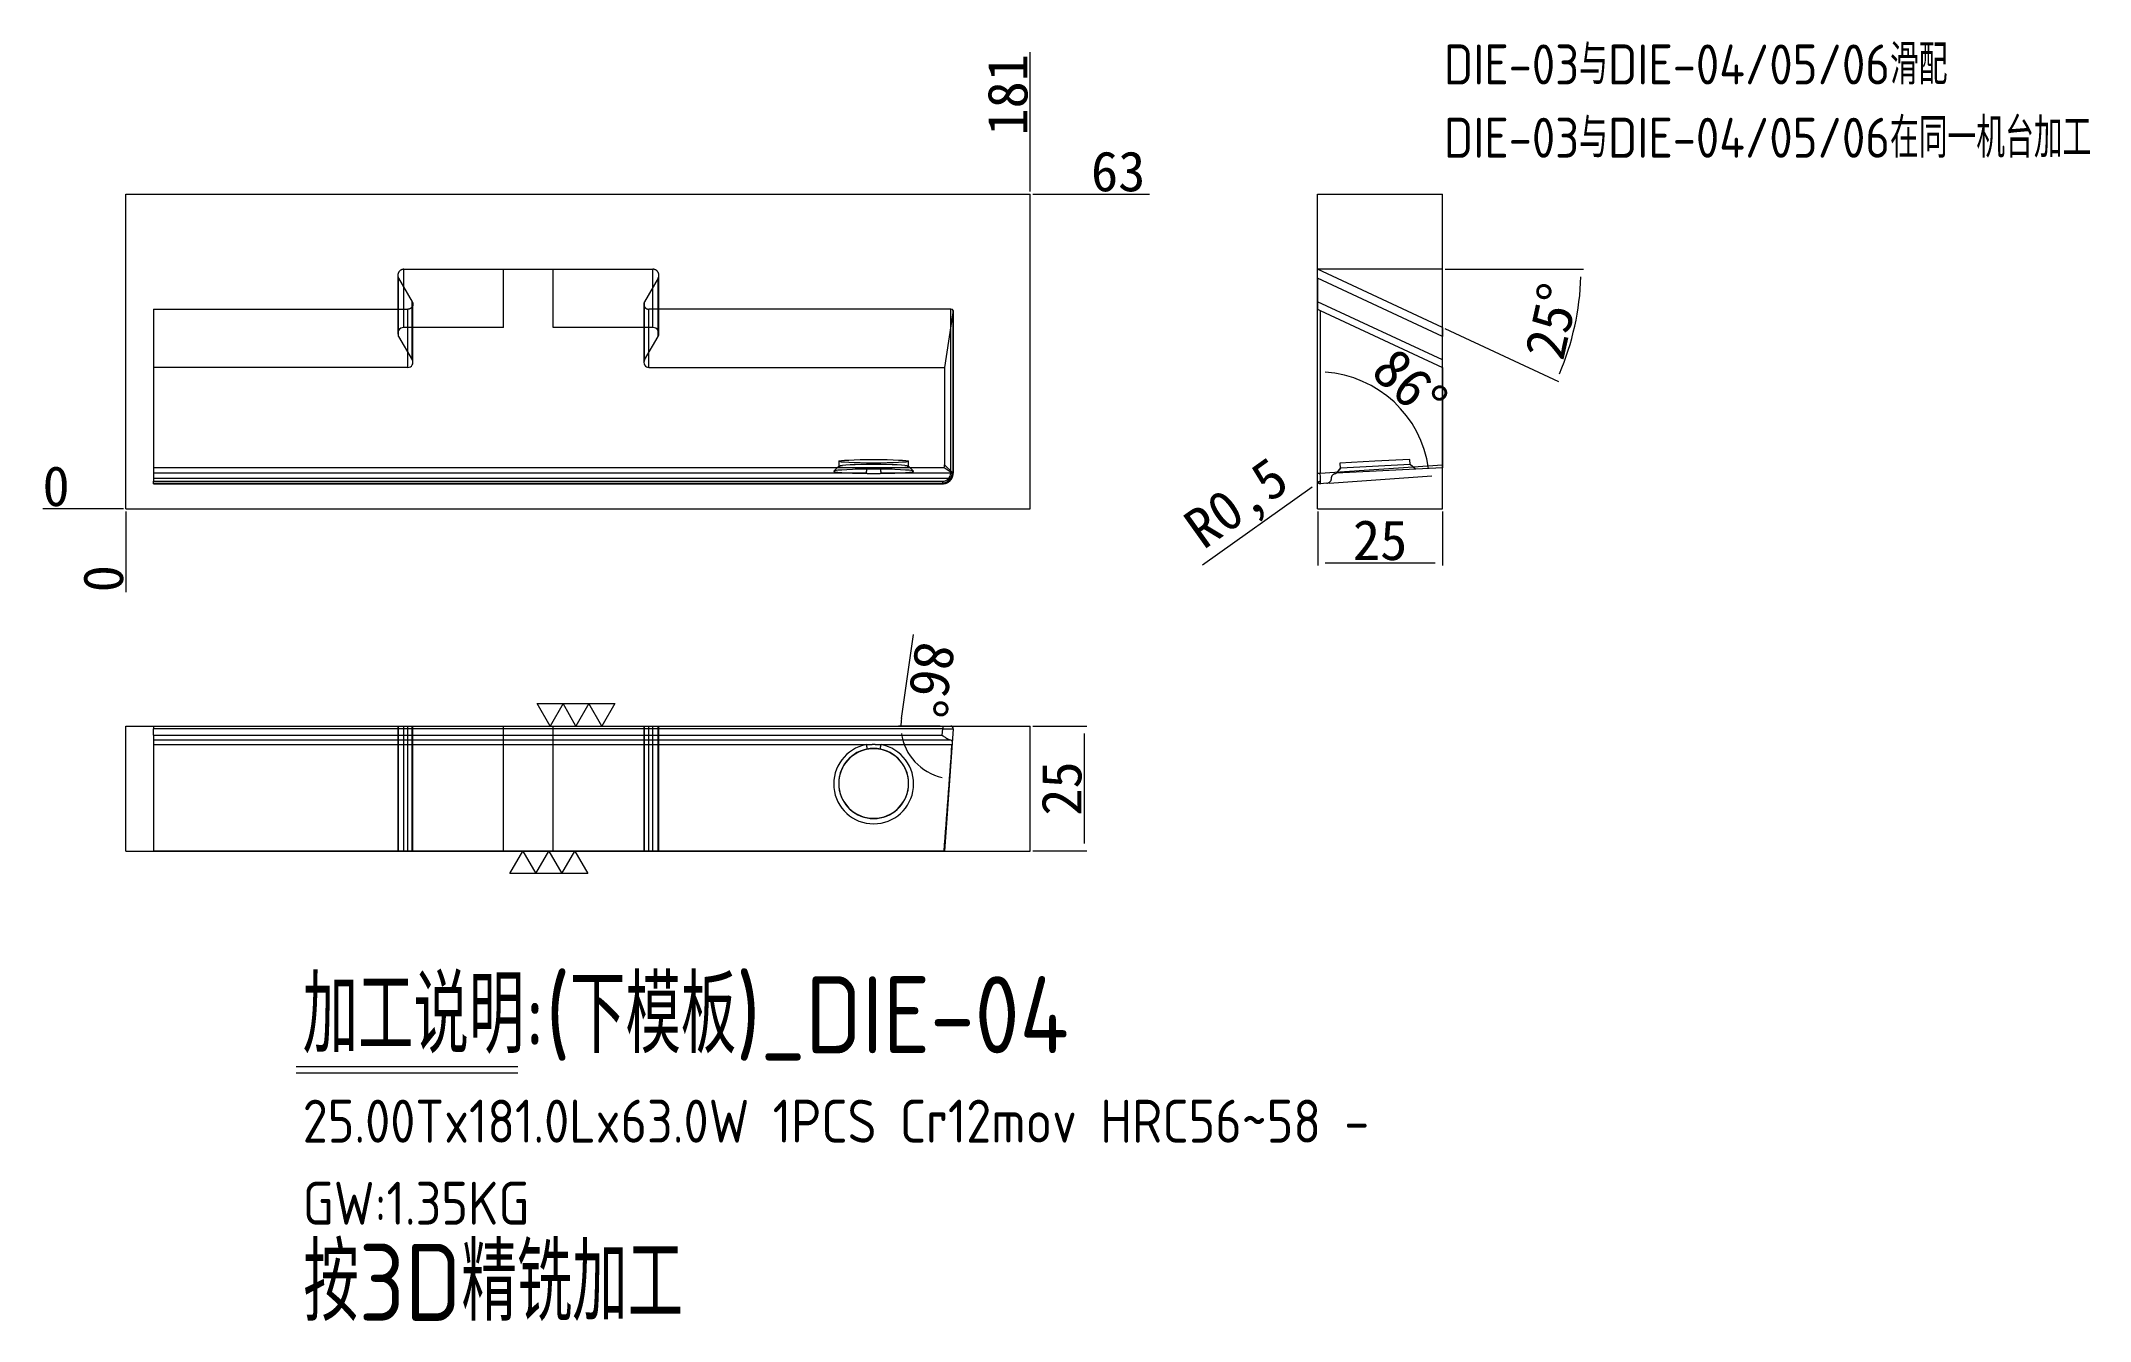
# Model space of a CAD drawing. Header units: millimetres. Extents: x 12535 to 12945, y 44784 to 45040.
import ezdxf

# ---------------------------------------------------------------- set-up
doc = ezdxf.new("R2010")
doc.units = ezdxf.units.MM
doc.linetypes.add('DASHED', pattern=[0])
doc.layers.add('DIE', color=7, linetype='Continuous', true_color=0xffffff)
doc.layers.add('dim', color=4, linetype='Continuous')
doc.layers.add('dim_temp', color=161, linetype='Continuous', lineweight=9)
doc.styles.add('_PUG_ERP', font='txt')
doc.styles.add('gbenor', font='gbenor.shx', dxfattribs={"bigfont": 'gbcbig'})
doc.dimstyles.new('_PUG_ERP', dxfattribs={"dimtxt": 8, "dimasz": 1.5, "dimexe": 0.5, "dimexo": 0.5, "dimgap": 0.5, "dimtad": 1, "dimtxsty": '_PUG_ERP', "dimblk": 'CLOSEDBLANK', "dimcen": 0, "dimclrd": 4, "dimclre": 4, "dimclrt": 3, "dimazin": 3, "dimtfac": 1, "dimtmove": 0, "dimatfit": 3, "dimldrblk": 'CLOSEDBLANK', "dimlwd": 9, "dimlwe": 9})

# ---------------------------------------------------------------- blocks, each defined once
blk = doc.blocks.new('*D1266')
at = {"layer": 'Defpoints', "color": 0}
for p in [(12732.55, 45009.05), (12743.35, 45009.05), (12551.55, 44946.05)]:
    blk.add_point(p, dxfattribs=at)
at = {"layer": 'dim_temp', "color": 4, "lineweight": 9}
blk.add_line((12733.05, 45009.05), (12756.42, 45009.05), dxfattribs=at)
at = {"layer": 'dim_temp', "color": 3, "lineweight": 18, "insert": (12750.13, 45013.55), "char_height": 8, "attachment_point": 5, "style": '_PUG_ERP'}
blk.add_mtext('63', dxfattribs=at)
blk = doc.blocks.new('_ClosedBlank')
blk = doc.blocks.new('*D1267')
at = {"layer": 'Defpoints', "color": 0}
for p in [(12540.75, 44946.05), (12551.55, 44946.05), (12551.55, 44946.05)]:
    blk.add_point(p, dxfattribs=at)
at = {"layer": 'dim_temp', "color": 4, "lineweight": 9}
blk.add_line((12551.05, 44946.05), (12534.91, 44946.05), dxfattribs=at)
at = {"layer": 'dim_temp', "color": 3, "lineweight": 18, "insert": (12537.58, 44950.55), "char_height": 8, "attachment_point": 5, "style": '_PUG_ERP'}
blk.add_mtext('0', dxfattribs=at)
blk = doc.blocks.new('*D1268')
at = {"layer": 'Defpoints', "color": 0}
for p in [(12551.55, 44946.05), (12551.55, 44946.05), (12551.55, 44935.25)]:
    blk.add_point(p, dxfattribs=at)
at = {"layer": 'dim_temp', "color": 4, "lineweight": 9}
blk.add_line((12551.55, 44945.55), (12551.55, 44929.41), dxfattribs=at)
at = {"layer": 'dim_temp', "color": 3, "lineweight": 18, "insert": (12547.05, 44932.08), "char_height": 8, "attachment_point": 5, "rotation": 90, "style": '_PUG_ERP'}
blk.add_mtext('0', dxfattribs=at)
blk = doc.blocks.new('*D1269')
at = {"layer": 'Defpoints', "color": 0}
for p in [(12732.55, 45019.85), (12732.55, 45009.05), (12551.55, 44946.05)]:
    blk.add_point(p, dxfattribs=at)
at = {"layer": 'dim_temp', "color": 4, "lineweight": 9}
blk.add_line((12732.55, 45009.55), (12732.55, 45037.49), dxfattribs=at)
at = {"layer": 'dim_temp', "color": 3, "lineweight": 18, "insert": (12728.05, 45028.92), "char_height": 8, "attachment_point": 5, "rotation": 90, "style": '_PUG_ERP'}
blk.add_mtext('181', dxfattribs=at)
blk = doc.blocks.new('*D1270')
at = {"layer": 'Defpoints', "color": 0}
for p in [(12732.55, 44902.58), (12732.55, 44877.58), (12743.35, 44877.58)]:
    blk.add_point(p, dxfattribs=at)
at = {"layer": 'dim_temp', "color": 4, "lineweight": 9}
for p, q in [((12733.05, 44902.58), (12743.85, 44902.58)), ((12743.35, 44901.08), (12743.35, 44879.08)), ((12733.05, 44877.58), (12743.85, 44877.58))]:
    blk.add_line(p, q, dxfattribs=at)
at = {"layer": 'dim_temp', "color": 3, "lineweight": 18, "insert": (12738.85, 44890.08), "char_height": 8, "attachment_point": 5, "rotation": 90, "style": '_PUG_ERP'}
blk.add_mtext('25', dxfattribs=at)
blk = doc.blocks.new('*D1271')
at = {"layer": 'Defpoints', "color": 0}
for p in [(12790.06, 44946.05), (12815.06, 44946.05), (12815.06, 44935.25)]:
    blk.add_point(p, dxfattribs=at)
at = {"layer": 'dim_temp', "color": 4, "lineweight": 9}
for p, q in [((12790.06, 44945.55), (12790.06, 44934.75)), ((12815.06, 44945.55), (12815.06, 44934.75)), ((12791.56, 44935.25), (12813.56, 44935.25))]:
    blk.add_line(p, q, dxfattribs=at)
at = {"layer": 'dim_temp', "color": 3, "lineweight": 18, "insert": (12802.56, 44939.75), "char_height": 8, "attachment_point": 5, "style": '_PUG_ERP'}
blk.add_mtext('25', dxfattribs=at)
blk = doc.blocks.new('*D1272')
at = {"layer": 'Defpoints', "color": 0}
for p in [(12715.01, 44902.58), (12716.61, 44902.58), (12717.11, 44902.04), (12711.48, 44893.74), (12715.4, 44877.58)]:
    blk.add_point(p, dxfattribs=at)
at = {"layer": 'dim_temp', "color": 4, "lineweight": 9}
for p, q in [((12706.75, 44904.07), (12709.17, 44920.9)), ((12714.51, 44902.58), (12706.15, 44902.58))]:
    blk.add_line(p, q, dxfattribs=at)
for start, end in [(171.8092, 180), (188.1908, 257.8092)]:
    blk.add_arc((12717.15, 44902.58), 10.5, start, end, dxfattribs=at)
at = {"layer": 'dim_temp', "color": 3, "lineweight": 18, "insert": (12712.61, 44911.82), "char_height": 8, "attachment_point": 5, "rotation": 261.8092, "style": '_PUG_ERP'}
blk.add_mtext('86%%d', dxfattribs=at)
blk = doc.blocks.new('*D1273')
at = {"layer": 'Defpoints', "color": 0}
for p in [(12790.06, 44986.01), (12808.91, 44963.15), (12790.06, 44953.19), (12790.59, 44951.09), (12791.89, 44951.18)]:
    blk.add_point(p, dxfattribs=at)
at = {"layer": 'dim_temp', "color": 4, "lineweight": 9}
blk.add_line((12792.39, 44951.22), (12812.9, 44952.65), dxfattribs=at)
blk.add_arc((12790.06, 44951.06), 22.4, 7.8376, 86.1624, dxfattribs=at)
at = {"layer": 'dim_temp', "color": 3, "lineweight": 18, "insert": (12808.53, 44970.87), "char_height": 8, "attachment_point": 5, "rotation": 317, "style": '_PUG_ERP'}
blk.add_mtext('86%%d', dxfattribs=at)
blk = doc.blocks.new('*D1274')
at = {"layer": 'Defpoints', "color": 0}
for p in [(12790.15, 44951.3), (12790.56, 44951.59)]:
    blk.add_point(p, dxfattribs=at)
at = {"layer": 'dim_temp', "color": 4, "lineweight": 9}
for p, q in [((12767.04, 44934.82), (12788.93, 44950.43)), ((12790.56, 44951.59), (12790.15, 44951.3))]:
    blk.add_line(p, q, dxfattribs=at)
at = {"layer": 'dim_temp', "color": 3, "lineweight": 18, "insert": (12774.32, 44946.47), "char_height": 8, "attachment_point": 5, "rotation": 35.5021, "style": '_PUG_ERP'}
blk.add_mtext('R0,5', dxfattribs=at)
blk = doc.blocks.new('*D1275')
at = {"layer": 'Defpoints', "color": 0}
for p in [(12790.06, 44994.01), (12790.06, 44994.01), (12815.06, 44994.01), (12815.06, 44982.35), (12840.54, 44978.89)]:
    blk.add_point(p, dxfattribs=at)
at = {"layer": 'dim_temp', "color": 4, "lineweight": 9}
for p, q in [((12815.56, 44994.01), (12843.26, 44994.01)), ((12815.51, 44982.14), (12838.27, 44971.52))]:
    blk.add_line(p, q, dxfattribs=at)
blk.add_arc((12790.06, 44994.01), 52.7, 336.6309, 358.3691, dxfattribs=at)
at = {"layer": 'dim_temp', "color": 3, "lineweight": 18, "insert": (12836.93, 44983.61), "char_height": 8, "attachment_point": 5, "rotation": 77.5, "style": '_PUG_ERP'}
blk.add_mtext('25%%d', dxfattribs=at)

msp = doc.modelspace()

# ---------------------------------------------------------------- linework, layer by layer
at = {"layer": 'DIE', "color": 11, "linetype": 'Continuous', "lineweight": 18}
for p, q in [((12605.975, 44992.806), (12605.975, 44986.006)), ((12606.136, 44992.206), (12608.85, 44987.506)), ((12607.175, 44994.006), (12627.147, 44994.006)), ((12627.147, 44994.006), (12637.047, 44994.006)), ((12637.047, 44994.006), (12657.018, 44994.006)), ((12658.058, 44992.206), (12655.344, 44987.506)), ((12658.218, 44986.006), (12658.218, 44992.806)), ((12815.055, 44994.006), (12790.055, 44994.006)), ((12815.055, 44982.348), (12790.055, 44994.006)), ((12790.055, 44992.206), (12790.055, 44987.506)), ((12815.055, 44982.348), (12815.055, 44994.006)), ((12557.097, 44986.006), (12607.984, 44986.006)), ((12557.097, 44986.006), (12557.097, 44951.592)), ((12716.611, 44986.006), (12656.21, 44986.006)), ((12790.055, 44986.006), (12790.59, 44985.756)), ((12790.055, 44953.188), (12790.055, 44986.006)), ((12717.111, 44953.188), (12717.111, 44985.773)), ((12790.59, 44985.756), (12815.055, 44974.348)), ((12815.055, 44982.348), (12815.055, 44980.548)), ((12815.055, 44975.848), (12815.055, 44980.548)), ((12815.055, 44974.348), (12815.055, 44975.848)), ((12815.055, 44974.348), (12815.055, 44954.898)), ((12790.055, 44951.592), (12790.055, 44953.188)), ((12815.055, 44954.281), (12793.771, 44953.166)), ((12815.055, 44954.898), (12815.055, 44954.281)), ((12557.097, 44951.092), (12557.097, 44951.592)), ((12557.097, 44951.092), (12715.015, 44951.092)), ((12791.894, 44951.184), (12790.59, 44951.093)), ((12557.097, 44902.576), (12715.015, 44902.576)), ((12557.097, 44902.576), (12557.097, 44902.041)), ((12557.097, 44900.738), (12557.097, 44902.041)), ((12557.097, 44900.738), (12557.097, 44899.808)), ((12557.097, 44899.808), (12557.097, 44898.86)), ((12715.015, 44902.576), (12716.611, 44902.576)), ((12717.11, 44902.041), (12715.399, 44877.576)), ((12557.097, 44898.86), (12557.097, 44877.576)), ((12715.306, 44877.576), (12557.097, 44877.576)), ((12715.399, 44877.576), (12715.306, 44877.576))]:
    msp.add_line(p, q, dxfattribs=at)
at = {"layer": 'DIE', "color": 155, "linetype": 'Continuous', "lineweight": 18}
for p, q in [((12606.136, 44986.006), (12606.136, 44992.206)), ((12658.058, 44986.006), (12658.058, 44992.206)), ((12815.055, 44980.548), (12790.055, 44992.206)), ((12608.85, 44986.506), (12608.85, 44987.506)), ((12655.344, 44986.506), (12655.344, 44987.506)), ((12716.611, 44953.188), (12716.611, 44986.006)), ((12815.055, 44975.848), (12790.055, 44987.506)), ((12790.59, 44985.756), (12790.59, 44953.188)), ((12717.111, 44953.188), (12716.611, 44953.188)), ((12790.055, 44953.188), (12790.59, 44953.188)), ((12790.59, 44953.188), (12815.055, 44954.898)), ((12557.097, 44951.592), (12715.015, 44951.592)), ((12715.015, 44951.092), (12715.015, 44951.592)), ((12715.015, 44902.041), (12557.097, 44902.041)), ((12557.097, 44900.738), (12714.924, 44900.738)), ((12557.097, 44899.808), (12716.598, 44899.808)), ((12714.924, 44900.738), (12715.015, 44902.041)), ((12715.015, 44902.576), (12715.015, 44902.041)), ((12699.713, 44898.86), (12557.097, 44898.86)), ((12716.873, 44898.86), (12702.681, 44898.86))]:
    msp.add_line(p, q, dxfattribs=at)
at = {"layer": 'DIE', "color": 155, "linetype": 'DASHED', "lineweight": 13, "ltscale": 0.460347}
for p, q in [((12607.175, 44982.348), (12607.175, 44994.006)), ((12657.018, 44982.348), (12657.018, 44994.006)), ((12815.055, 44980.548), (12790.055, 44992.206)), ((12606.136, 44980.548), (12606.136, 44986.006)), ((12607.984, 44974.348), (12607.984, 44986.006)), ((12608.85, 44975.848), (12608.85, 44986.506)), ((12655.344, 44975.848), (12655.344, 44986.506)), ((12656.21, 44974.348), (12656.21, 44986.006)), ((12658.058, 44980.548), (12658.058, 44986.006)), ((12815.055, 44975.848), (12790.055, 44987.506)), ((12717.11, 44985.756), (12717.11, 44953.188)), ((12699.713, 44953.166), (12557.097, 44953.166)), ((12716.873, 44953.166), (12702.681, 44953.166)), ((12717.11, 44953.188), (12715.399, 44954.898)), ((12717.111, 44953.188), (12717.11, 44953.188)), ((12557.097, 44952.174), (12716.598, 44952.174)), ((12557.097, 44951.184), (12714.924, 44951.184)), ((12715.015, 44951.093), (12557.097, 44951.093)), ((12714.924, 44951.184), (12715.015, 44951.093)), ((12715.015, 44951.092), (12715.015, 44951.093)), ((12606.136, 44877.576), (12606.136, 44902.576)), ((12607.175, 44877.576), (12607.175, 44902.576)), ((12607.984, 44877.576), (12607.984, 44902.576)), ((12608.85, 44877.576), (12608.85, 44902.576)), ((12655.344, 44877.576), (12655.344, 44902.576)), ((12656.21, 44877.576), (12656.21, 44902.576)), ((12657.018, 44877.576), (12657.018, 44902.576)), ((12658.058, 44877.576), (12658.058, 44902.576))]:
    msp.add_line(p, q, dxfattribs=at)
at = {"layer": 'DIE', "color": 11, "linetype": 'DASHED', "lineweight": 13, "ltscale": 0.460347}
for p, q in [((12627.147, 44982.348), (12627.147, 44994.006)), ((12637.047, 44982.348), (12637.047, 44994.006)), ((12605.975, 44986.006), (12605.975, 44981.148)), ((12608.984, 44975.348), (12608.984, 44987.006)), ((12655.21, 44987.006), (12655.21, 44975.348)), ((12658.218, 44981.148), (12658.218, 44986.006)), ((12627.147, 44982.348), (12607.175, 44982.348)), ((12657.018, 44982.348), (12637.047, 44982.348)), ((12717.11, 44985.756), (12715.399, 44974.348)), ((12606.136, 44980.548), (12608.85, 44975.848)), ((12655.344, 44975.848), (12658.058, 44980.548)), ((12607.984, 44974.348), (12557.097, 44974.348)), ((12656.21, 44974.348), (12715.399, 44974.348)), ((12715.399, 44974.348), (12715.399, 44954.898)), ((12715.306, 44954.281), (12557.097, 44954.281)), ((12694.206, 44954.595), (12693.208, 44953.599)), ((12694.197, 44955.574), (12694.197, 44954.576)), ((12709.186, 44953.599), (12708.187, 44954.595)), ((12708.197, 44954.576), (12708.197, 44955.574)), ((12801.517, 44955.574), (12794.527, 44955.208)), ((12794.527, 44955.208), (12794.579, 44954.209)), ((12808.56, 44954.942), (12794.7, 44954.216)), ((12808.508, 44955.941), (12801.517, 44955.574)), ((12808.56, 44954.942), (12808.508, 44955.941)), ((12809.611, 44953.996), (12808.56, 44954.942)), ((12605.975, 44902.576), (12605.975, 44877.576)), ((12608.984, 44877.576), (12608.984, 44902.576)), ((12627.147, 44877.576), (12627.147, 44902.576)), ((12637.047, 44877.576), (12637.047, 44902.576)), ((12655.21, 44902.576), (12655.21, 44877.576)), ((12658.218, 44877.576), (12658.218, 44902.576)), ((12694.197, 44891.115), (12694.197, 44891.062)), ((12708.197, 44891.062), (12708.197, 44891.115))]:
    msp.add_line(p, q, dxfattribs=at)
for centre, radius, start, end in [((12607.175, 44981.148), 1.2, 90, 210), ((12657.018, 44981.148), 1.2, 330, 90), ((12607.984, 44975.348), 1, 270, 30), ((12656.21, 44975.348), 1, 150, 270)]:
    msp.add_arc(centre, radius, start, end, dxfattribs=at)
at = {"layer": 'DIE', "color": 11, "linetype": 'Continuous', "lineweight": 18}
for centre, start, end in [((12790.555, 44951.592), 180, 274), ((12716.611, 44902.076), 356, 90)]:
    msp.add_arc(centre, 0.5, start, end, dxfattribs=at)
for centre, major_axis, ratio, start_param, end_param in [((12716.611, 44985.773), (0.5, 0), 0.466308, 0.0000144, 1.5707963), ((12701.197, 44891.01), (-8, 0), 0.99863, 4.8989576, 10.8090057), ((12701.197, 44891.062), (7, 0), 0.99863, 1.7573649, 7.667413), ((12715.799, 44913.4), (8.395, 120.162), 0.017434, 4.4108792, 4.5923111), ((12701.197, 44891.115), (-7, 0), 0.99863, 0.0041234, 3.1373712)]:
    msp.add_ellipse(centre, major_axis=major_axis, ratio=ratio, start_param=start_param, end_param=end_param, dxfattribs=at)
at = {"layer": 'DIE', "color": 11, "linetype": 'DASHED', "lineweight": 13, "ltscale": 0.460347}
for centre, major_axis, ratio, start_param, end_param in [((12716.611, 44985.773), (0.5, 0), 0.466308, 6.2133721, 6.2831998), ((12701.197, 44953.577), (-8, 0), 0.052336, 1.7573649, 7.667413), ((12701.197, 44954.576), (7, 0), 0.052336, 4.8989576, 10.8090057), ((12713.294, 44954.909), (-1.492, 1.492), 0.995146, 3.6266961, 3.9245578), ((12715.799, 44952.404), (-8.622, 6.216), 0.117353, 4.672323, 4.8537549), ((12701.197, 44891.115), (-7, 0), 0.99863, 3.1415927, 6.2831853), ((12701.197, 44891.115), (-7, 0), 0.99863, 0, 0.0041234), ((12701.197, 44891.115), (-7, 0), 0.99863, 3.1373712, 3.1415927)]:
    msp.add_ellipse(centre, major_axis=major_axis, ratio=ratio, start_param=start_param, end_param=end_param, dxfattribs=at)
msp.add_ellipse((12701.197, 44955.574), major_axis=(-7, 0), ratio=0.052336, dxfattribs=at)
at = {"layer": 'DIE', "color": 155, "linetype": 'DASHED', "lineweight": 13, "ltscale": 0.460347}
msp.add_ellipse((12715.007, 44953.195), major_axis=(-1.489, 1.489), ratio=0.997446, start_param=2.3586275, end_param=3.9245578, dxfattribs=at)
at = {"layer": 'DIE', "color": 155, "linetype": 'Continuous', "lineweight": 18}
for centre, major_axis, ratio, start_param, end_param in [((12715.007, 44953.195), (-1.137, 1.137), 0.995146, 2.3586275, 3.9245578), ((12790.555, 44953.195), (-0.035, 2.103), 0.016522, 3.1424731, 4.7084035), ((12715.007, 44902.076), (-2.103, 0.035), 0.016522, 1.5747818, 3.1407122)]:
    msp.add_ellipse(centre, major_axis=major_axis, ratio=ratio, start_param=start_param, end_param=end_param, dxfattribs=at)
at = {"layer": 'DIE', "color": 11, "linetype": 'Continuous', "lineweight": 18}
for points, knots in [([(12607.175, 44994.006), (12607.123, 44994.006), (12607.071, 44994.002), (12606.993, 44993.992), (12606.967, 44993.988), (12606.915, 44993.978), (12606.89, 44993.972), (12606.814, 44993.951), (12606.764, 44993.934), (12606.692, 44993.904), (12606.668, 44993.894), (12606.621, 44993.87), (12606.598, 44993.858), (12606.53, 44993.819), (12606.486, 44993.79), (12606.424, 44993.742), (12606.403, 44993.725), (12606.364, 44993.69), (12606.345, 44993.673), (12606.308, 44993.636), (12606.29, 44993.616), (12606.256, 44993.577), (12606.222, 44993.536), (12606.192, 44993.494), (12606.163, 44993.45), (12606.149, 44993.428), (12606.123, 44993.383), (12606.11, 44993.36), (12606.087, 44993.313), (12606.076, 44993.289), (12606.046, 44993.216), (12606.03, 44993.166), (12606.009, 44993.09), (12606.003, 44993.065), (12605.993, 44993.013), (12605.989, 44992.988), (12605.982, 44992.936), (12605.98, 44992.91), (12605.976, 44992.857), (12605.974, 44992.805), (12605.976, 44992.753), (12605.98, 44992.7), (12605.982, 44992.674), (12605.993, 44992.596), (12606.003, 44992.545), (12606.03, 44992.444), (12606.064, 44992.345), (12606.11, 44992.251), (12606.136, 44992.206)], [0, 0, 0, 0, 0.0625, 0.0625, 0.09375, 0.09375, 0.125, 0.125, 0.1875, 0.1875, 0.21875, 0.21875, 0.25, 0.25, 0.3125, 0.3125, 0.34375, 0.34375, 0.375, 0.375, 0.40625, 0.40625, 0.4375, 0.46875, 0.46875, 0.5, 0.5, 0.53125, 0.53125, 0.5625, 0.5625, 0.625, 0.625, 0.65625, 0.65625, 0.6875, 0.6875, 0.71875, 0.71875, 0.75, 0.78125, 0.78125, 0.8125, 0.8125, 0.875, 0.875, 0.9375, 1, 1, 1, 1]), ([(12658.058, 44992.206), (12658.084, 44992.251), (12658.107, 44992.298), (12658.137, 44992.371), (12658.146, 44992.395), (12658.163, 44992.445), (12658.171, 44992.47), (12658.191, 44992.546), (12658.201, 44992.598), (12658.212, 44992.675), (12658.214, 44992.701), (12658.218, 44992.754), (12658.218, 44992.78), (12658.218, 44992.859), (12658.215, 44992.911), (12658.205, 44992.989), (12658.2, 44993.015), (12658.19, 44993.066), (12658.184, 44993.091), (12658.171, 44993.142), (12658.163, 44993.167), (12658.146, 44993.217), (12658.128, 44993.266), (12658.106, 44993.313), (12658.083, 44993.361), (12658.07, 44993.384), (12658.044, 44993.429), (12658.03, 44993.451), (12658.001, 44993.495), (12657.986, 44993.516), (12657.938, 44993.578), (12657.904, 44993.618), (12657.848, 44993.673), (12657.829, 44993.691), (12657.789, 44993.726), (12657.769, 44993.742), (12657.728, 44993.774), (12657.706, 44993.789), (12657.663, 44993.819), (12657.618, 44993.846), (12657.572, 44993.871), (12657.525, 44993.894), (12657.501, 44993.905), (12657.428, 44993.935), (12657.379, 44993.952), (12657.277, 44993.979), (12657.175, 44993.999), (12657.071, 44994.006), (12657.018, 44994.006)], [0, 0, 0, 0, 0.0625, 0.0625, 0.09375, 0.09375, 0.125, 0.125, 0.1875, 0.1875, 0.21875, 0.21875, 0.25, 0.25, 0.3125, 0.3125, 0.34375, 0.34375, 0.375, 0.375, 0.40625, 0.40625, 0.4375, 0.46875, 0.46875, 0.5, 0.5, 0.53125, 0.53125, 0.5625, 0.5625, 0.625, 0.625, 0.65625, 0.65625, 0.6875, 0.6875, 0.71875, 0.71875, 0.75, 0.78125, 0.78125, 0.8125, 0.8125, 0.875, 0.875, 0.9375, 1, 1, 1, 1]), ([(12790.055, 44992.206), (12790.055, 44992.251), (12790.055, 44992.298), (12790.055, 44992.371), (12790.055, 44992.395), (12790.055, 44992.445), (12790.055, 44992.47), (12790.055, 44992.546), (12790.055, 44992.598), (12790.055, 44992.675), (12790.055, 44992.701), (12790.055, 44992.754), (12790.055, 44992.78), (12790.055, 44992.859), (12790.055, 44992.911), (12790.055, 44992.989), (12790.055, 44993.015), (12790.055, 44993.066), (12790.055, 44993.091), (12790.055, 44993.142), (12790.055, 44993.167), (12790.055, 44993.217), (12790.055, 44993.266), (12790.055, 44993.313), (12790.055, 44993.361), (12790.055, 44993.384), (12790.055, 44993.429), (12790.055, 44993.451), (12790.055, 44993.495), (12790.055, 44993.516), (12790.055, 44993.578), (12790.055, 44993.618), (12790.055, 44993.673), (12790.055, 44993.691), (12790.055, 44993.726), (12790.055, 44993.742), (12790.055, 44993.774), (12790.055, 44993.789), (12790.055, 44993.819), (12790.055, 44993.846), (12790.055, 44993.871), (12790.055, 44993.894), (12790.055, 44993.905), (12790.055, 44993.935), (12790.055, 44993.952), (12790.055, 44993.979), (12790.055, 44993.999), (12790.055, 44994.006), (12790.055, 44994.006)], [0, 0, 0, 0, 0.0625301, 0.0625301, 0.0937951, 0.0937951, 0.1250601, 0.1250601, 0.1875902, 0.1875902, 0.2188553, 0.2188553, 0.2501203, 0.2501203, 0.3126504, 0.3126504, 0.3439154, 0.3439154, 0.3751804, 0.3751804, 0.4064455, 0.4064455, 0.4377105, 0.4689755, 0.4689755, 0.5002406, 0.5002406, 0.5315056, 0.5315056, 0.5627707, 0.5627707, 0.6253007, 0.6253007, 0.6565658, 0.6565658, 0.6878308, 0.6878308, 0.7190958, 0.7190958, 0.7503609, 0.7816259, 0.7816259, 0.8128909, 0.8128909, 0.875421, 0.875421, 0.9379511, 1, 1, 1, 1]), ([(12608.85, 44987.506), (12608.872, 44987.468), (12608.891, 44987.429), (12608.916, 44987.368), (12608.924, 44987.348), (12608.938, 44987.306), (12608.944, 44987.286), (12608.961, 44987.222), (12608.969, 44987.179), (12608.978, 44987.114), (12608.98, 44987.093), (12608.983, 44987.049), (12608.984, 44987.027), (12608.984, 44986.962), (12608.981, 44986.918), (12608.972, 44986.853), (12608.969, 44986.832), (12608.96, 44986.789), (12608.955, 44986.768), (12608.944, 44986.726), (12608.937, 44986.705), (12608.923, 44986.663), (12608.908, 44986.622), (12608.89, 44986.583), (12608.871, 44986.544), (12608.86, 44986.524), (12608.838, 44986.486), (12608.827, 44986.468), (12608.803, 44986.432), (12608.79, 44986.414), (12608.75, 44986.362), (12608.721, 44986.329), (12608.675, 44986.283), (12608.659, 44986.268), (12608.626, 44986.239), (12608.609, 44986.225), (12608.557, 44986.186), (12608.521, 44986.161), (12608.464, 44986.129), (12608.445, 44986.118), (12608.406, 44986.099), (12608.386, 44986.09), (12608.325, 44986.065), (12608.284, 44986.051), (12608.199, 44986.028), (12608.114, 44986.012), (12608.027, 44986.006), (12607.984, 44986.006)], [0, 0, 0, 0, 0.0625, 0.0625, 0.09375, 0.09375, 0.125, 0.125, 0.1875, 0.1875, 0.21875, 0.21875, 0.25, 0.25, 0.3125, 0.3125, 0.34375, 0.34375, 0.375, 0.375, 0.40625, 0.40625, 0.4375, 0.46875, 0.46875, 0.5, 0.5, 0.53125, 0.53125, 0.5625, 0.5625, 0.625, 0.625, 0.65625, 0.65625, 0.6875, 0.6875, 0.75, 0.75, 0.78125, 0.78125, 0.8125, 0.8125, 0.875, 0.875, 0.9375, 1, 1, 1, 1]), ([(12655.344, 44987.506), (12655.322, 44987.468), (12655.284, 44987.39), (12655.256, 44987.308), (12655.233, 44987.223), (12655.225, 44987.18), (12655.216, 44987.115), (12655.214, 44987.094), (12655.211, 44987.05), (12655.21, 44987.028), (12655.21, 44986.963), (12655.213, 44986.919), (12655.221, 44986.854), (12655.225, 44986.833), (12655.233, 44986.79), (12655.238, 44986.769), (12655.255, 44986.705), (12655.269, 44986.664), (12655.294, 44986.603), (12655.303, 44986.583), (12655.323, 44986.544), (12655.333, 44986.525), (12655.355, 44986.487), (12655.366, 44986.469), (12655.391, 44986.432), (12655.416, 44986.397), (12655.444, 44986.363), (12655.472, 44986.33), (12655.487, 44986.314), (12655.518, 44986.283), (12655.534, 44986.269), (12655.567, 44986.24), (12655.584, 44986.226), (12655.636, 44986.186), (12655.672, 44986.162), (12655.729, 44986.129), (12655.748, 44986.119), (12655.787, 44986.099), (12655.807, 44986.09), (12655.868, 44986.065), (12655.909, 44986.051), (12655.972, 44986.034), (12655.993, 44986.029), (12656.036, 44986.021), (12656.058, 44986.017), (12656.123, 44986.009), (12656.166, 44986.006), (12656.21, 44986.006)], [0, 0, 0, 0, 0.0625, 0.125, 0.125, 0.1875, 0.1875, 0.21875, 0.21875, 0.25, 0.25, 0.3125, 0.3125, 0.34375, 0.34375, 0.375, 0.375, 0.4375, 0.4375, 0.46875, 0.46875, 0.5, 0.5, 0.53125, 0.53125, 0.5625, 0.59375, 0.59375, 0.625, 0.625, 0.65625, 0.65625, 0.6875, 0.6875, 0.75, 0.75, 0.78125, 0.78125, 0.8125, 0.8125, 0.875, 0.875, 0.90625, 0.90625, 0.9375, 0.9375, 1, 1, 1, 1]), ([(12790.055, 44987.506), (12790.055, 44987.468), (12790.055, 44987.39), (12790.055, 44987.308), (12790.055, 44987.223), (12790.055, 44987.18), (12790.055, 44987.115), (12790.055, 44987.094), (12790.055, 44987.05), (12790.055, 44987.028), (12790.055, 44986.963), (12790.055, 44986.919), (12790.055, 44986.854), (12790.055, 44986.833), (12790.055, 44986.79), (12790.055, 44986.769), (12790.055, 44986.705), (12790.055, 44986.664), (12790.055, 44986.603), (12790.055, 44986.583), (12790.055, 44986.544), (12790.055, 44986.525), (12790.055, 44986.487), (12790.055, 44986.469), (12790.055, 44986.432), (12790.055, 44986.397), (12790.055, 44986.363), (12790.055, 44986.33), (12790.055, 44986.314), (12790.055, 44986.283), (12790.055, 44986.269), (12790.055, 44986.24), (12790.055, 44986.226), (12790.055, 44986.186), (12790.055, 44986.162), (12790.055, 44986.129), (12790.055, 44986.119), (12790.055, 44986.099), (12790.055, 44986.09), (12790.055, 44986.065), (12790.055, 44986.051), (12790.055, 44986.034), (12790.055, 44986.029), (12790.055, 44986.021), (12790.055, 44986.017), (12790.055, 44986.009), (12790.055, 44986.006), (12790.055, 44986.006)], [0, 0, 0, 0, 0.0625342, 0.1250684, 0.1250684, 0.1876026, 0.1876026, 0.2188697, 0.2188697, 0.2501368, 0.2501368, 0.312671, 0.312671, 0.3439381, 0.3439381, 0.3752052, 0.3752052, 0.4377394, 0.4377394, 0.4690065, 0.4690065, 0.5002736, 0.5002736, 0.5315407, 0.5315407, 0.5628078, 0.5940749, 0.5940749, 0.625342, 0.625342, 0.6566091, 0.6566091, 0.6878763, 0.6878763, 0.7504105, 0.7504105, 0.7816776, 0.7816776, 0.8129447, 0.8129447, 0.8754789, 0.8754789, 0.906746, 0.906746, 0.9380131, 0.9380131, 1, 1, 1, 1]), ([(12715.015, 44951.092), (12715.019, 44951.092), (12715.029, 44951.092), (12715.046, 44951.092), (12715.066, 44951.092), (12715.085, 44951.093), (12715.105, 44951.093), (12715.124, 44951.094), (12715.144, 44951.095), (12715.163, 44951.097), (12715.182, 44951.098), (12715.202, 44951.1), (12715.221, 44951.102), (12715.241, 44951.104), (12715.26, 44951.106), (12715.279, 44951.108), (12715.299, 44951.111), (12715.318, 44951.113), (12715.337, 44951.116), (12715.356, 44951.119), (12715.376, 44951.123), (12715.395, 44951.126), (12715.414, 44951.13), (12715.433, 44951.133), (12715.452, 44951.137), (12715.471, 44951.142), (12715.49, 44951.146), (12715.509, 44951.15), (12715.528, 44951.155), (12715.547, 44951.16), (12715.566, 44951.165), (12715.584, 44951.17), (12715.603, 44951.175), (12715.622, 44951.181), (12715.64, 44951.187), (12715.659, 44951.193), (12715.677, 44951.199), (12715.696, 44951.205), (12715.714, 44951.211), (12715.732, 44951.218), (12715.751, 44951.225), (12715.769, 44951.231), (12715.787, 44951.238), (12715.805, 44951.246), (12715.823, 44951.253), (12715.841, 44951.261), (12715.859, 44951.268), (12715.877, 44951.276), (12715.894, 44951.284), (12715.912, 44951.293), (12715.929, 44951.301), (12715.947, 44951.31), (12715.964, 44951.318), (12715.982, 44951.327), (12715.999, 44951.336), (12716.016, 44951.345), (12716.033, 44951.355), (12716.05, 44951.364), (12716.067, 44951.374), (12716.084, 44951.384), (12716.1, 44951.394), (12716.117, 44951.404), (12716.133, 44951.414), (12716.15, 44951.425), (12716.166, 44951.435), (12716.182, 44951.446), (12716.198, 44951.457), (12716.214, 44951.468), (12716.23, 44951.479), (12716.246, 44951.49), (12716.262, 44951.502), (12716.277, 44951.513), (12716.293, 44951.525), (12716.308, 44951.537), (12716.323, 44951.549), (12716.338, 44951.561), (12716.353, 44951.574), (12716.368, 44951.586), (12716.383, 44951.599), (12716.398, 44951.612), (12716.412, 44951.624), (12716.427, 44951.637), (12716.441, 44951.651), (12716.455, 44951.664), (12716.469, 44951.677), (12716.483, 44951.691), (12716.497, 44951.704), (12716.511, 44951.718), (12716.524, 44951.732), (12716.538, 44951.746), (12716.551, 44951.76), (12716.564, 44951.775), (12716.577, 44951.789), (12716.59, 44951.804), (12716.603, 44951.818), (12716.616, 44951.833), (12716.628, 44951.848), (12716.64, 44951.863), (12716.653, 44951.878), (12716.665, 44951.893), (12716.677, 44951.909), (12716.688, 44951.924), (12716.7, 44951.94), (12716.711, 44951.955), (12716.723, 44951.971), (12716.734, 44951.987), (12716.745, 44952.003), (12716.756, 44952.019), (12716.767, 44952.035), (12716.777, 44952.052), (12716.788, 44952.068), (12716.798, 44952.085), (12716.808, 44952.101), (12716.818, 44952.118), (12716.828, 44952.135), (12716.838, 44952.151), (12716.847, 44952.168), (12716.857, 44952.185), (12716.866, 44952.203), (12716.875, 44952.22), (12716.884, 44952.237), (12716.892, 44952.254), (12716.901, 44952.272), (12716.909, 44952.289), (12716.918, 44952.307), (12716.926, 44952.325), (12716.934, 44952.343), (12716.941, 44952.36), (12716.949, 44952.378), (12716.956, 44952.396), (12716.964, 44952.414), (12716.971, 44952.432), (12716.978, 44952.451), (12716.984, 44952.469), (12716.991, 44952.487), (12716.997, 44952.506), (12717.004, 44952.524), (12717.01, 44952.542), (12717.016, 44952.561), (12717.021, 44952.58), (12717.027, 44952.598), (12717.032, 44952.617), (12717.037, 44952.636), (12717.042, 44952.654), (12717.047, 44952.673), (12717.052, 44952.692), (12717.056, 44952.711), (12717.061, 44952.73), (12717.065, 44952.749), (12717.069, 44952.768), (12717.073, 44952.787), (12717.076, 44952.806), (12717.08, 44952.826), (12717.083, 44952.845), (12717.086, 44952.864), (12717.089, 44952.883), (12717.092, 44952.903), (12717.094, 44952.922), (12717.097, 44952.941), (12717.099, 44952.96), (12717.101, 44952.98), (12717.103, 44952.999), (12717.104, 44953.019), (12717.106, 44953.038), (12717.107, 44953.058), (12717.108, 44953.077), (12717.109, 44953.096), (12717.11, 44953.116), (12717.11, 44953.135), (12717.111, 44953.155), (12717.111, 44953.172), (12717.111, 44953.183), (12717.111, 44953.188)], [0, 0, 0, 0, 0.003567, 0.0094844, 0.0154015, 0.0213184, 0.0272349, 0.0331511, 0.039067, 0.0449826, 0.0508979, 0.0568129, 0.0627276, 0.068642, 0.0745561, 0.0804699, 0.0863834, 0.0922967, 0.0982096, 0.1041222, 0.1100346, 0.1159466, 0.1218584, 0.1277699, 0.1336811, 0.139592, 0.1455027, 0.151413, 0.1573231, 0.163233, 0.1691425, 0.1750518, 0.1809609, 0.1868697, 0.1927782, 0.1986865, 0.2045945, 0.2105023, 0.2164098, 0.2223171, 0.2282242, 0.234131, 0.2400376, 0.245944, 0.2518502, 0.2577561, 0.2636619, 0.2695674, 0.2754727, 0.2813779, 0.2872828, 0.2931875, 0.2990921, 0.3049965, 0.3109007, 0.3168047, 0.3227085, 0.3286122, 0.3345158, 0.3404191, 0.3463224, 0.3522254, 0.3581284, 0.3640312, 0.3699339, 0.3758365, 0.3817389, 0.3876412, 0.3935434, 0.3994456, 0.4053476, 0.4112495, 0.4171513, 0.4230531, 0.4289548, 0.4348564, 0.440758, 0.4466594, 0.4525609, 0.4584623, 0.4643636, 0.4702649, 0.4761662, 0.4820674, 0.4879687, 0.4938699, 0.4997711, 0.5056723, 0.5115735, 0.5174747, 0.5233759, 0.5292772, 0.5351784, 0.5410797, 0.546981, 0.5528824, 0.5587838, 0.5646853, 0.5705868, 0.5764884, 0.58239, 0.5882917, 0.5941935, 0.6000954, 0.6059974, 0.6118994, 0.6178016, 0.6237038, 0.6296062, 0.6355087, 0.6414113, 0.6473141, 0.6532169, 0.6591199, 0.6650231, 0.6709264, 0.6768298, 0.6827334, 0.6886372, 0.6945411, 0.7004452, 0.7063495, 0.7122539, 0.7181585, 0.7240634, 0.7299684, 0.7358736, 0.741779, 0.7476846, 0.7535904, 0.7594965, 0.7654027, 0.7713092, 0.7772159, 0.7831228, 0.78903, 0.7949374, 0.8008451, 0.8067529, 0.8126611, 0.8185695, 0.8244781, 0.830387, 0.8362961, 0.8422056, 0.8481152, 0.8540252, 0.8599354, 0.8658459, 0.8717567, 0.8776677, 0.883579, 0.8894906, 0.8954025, 0.9013147, 0.9072272, 0.9131399, 0.919053, 0.9249663, 0.9308799, 0.9367939, 0.9427081, 0.9486226, 0.9545375, 0.9604526, 0.966368, 0.9722837, 0.9781998, 0.9841161, 0.9900328, 0.9959497, 1, 1, 1, 1]), ([(12792.824, 44952.174), (12792.824, 44952.229), (12792.829, 44952.285), (12792.844, 44952.37), (12792.851, 44952.399), (12792.862, 44952.442), (12792.867, 44952.457), (12792.876, 44952.486), (12792.881, 44952.5), (12792.907, 44952.572), (12792.934, 44952.628), (12792.975, 44952.696), (12792.984, 44952.71), (12793.001, 44952.736), (12793.011, 44952.75), (12793.04, 44952.789), (12793.081, 44952.838), (12793.126, 44952.884), (12793.174, 44952.928), (12793.2, 44952.949), (12793.279, 44953.008), (12793.335, 44953.042), (12793.423, 44953.084), (12793.453, 44953.096), (12793.499, 44953.113), (12793.515, 44953.118), (12793.546, 44953.128), (12793.562, 44953.132), (12793.641, 44953.152), (12793.706, 44953.162), (12793.771, 44953.166)], [0, 0, 0, 0, 0.125, 0.125, 0.1875, 0.1875, 0.21875, 0.21875, 0.25, 0.25, 0.375, 0.375, 0.40625, 0.40625, 0.4375, 0.4375, 0.5, 0.5625, 0.5625, 0.625, 0.625, 0.75, 0.75, 0.8125, 0.8125, 0.84375, 0.84375, 0.875, 0.875, 1, 1, 1, 1]), ([(12791.894, 44951.184), (12791.9, 44951.184), (12791.907, 44951.185), (12791.921, 44951.186), (12791.942, 44951.188), (12791.962, 44951.191), (12792.003, 44951.197), (12792.031, 44951.203), (12792.112, 44951.222), (12792.164, 44951.24), (12792.267, 44951.283), (12792.317, 44951.31), (12792.39, 44951.357), (12792.425, 44951.382), (12792.46, 44951.41), (12792.483, 44951.429), (12792.494, 44951.439), (12792.549, 44951.49), (12792.59, 44951.536), (12792.665, 44951.637), (12792.699, 44951.693), (12792.735, 44951.769), (12792.742, 44951.784), (12792.755, 44951.816), (12792.761, 44951.833), (12792.779, 44951.882), (12792.789, 44951.916), (12792.805, 44951.986), (12792.812, 44952.022), (12792.821, 44952.096), (12792.824, 44952.135), (12792.824, 44952.174)], [0, 0, 0, 0, 0.015625, 0.015625, 0.03125, 0.0625, 0.0625, 0.125, 0.125, 0.25, 0.25, 0.375, 0.375, 0.4375, 0.46875, 0.46875, 0.5, 0.5, 0.625, 0.625, 0.75, 0.75, 0.78125, 0.78125, 0.8125, 0.8125, 0.875, 0.875, 0.9375, 0.9375, 1, 1, 1, 1]), ([(12714.924, 44900.738), (12714.933, 44900.731), (12714.943, 44900.724), (12714.962, 44900.711), (12714.991, 44900.69), (12715.019, 44900.669), (12715.077, 44900.628), (12715.115, 44900.601), (12715.229, 44900.52), (12715.305, 44900.467), (12715.454, 44900.364), (12715.528, 44900.314), (12715.639, 44900.242), (12715.694, 44900.206), (12715.749, 44900.172), (12715.786, 44900.149), (12715.804, 44900.138), (12715.895, 44900.083), (12715.966, 44900.041), (12716.105, 44899.967), (12716.172, 44899.933), (12716.255, 44899.897), (12716.271, 44899.89), (12716.304, 44899.877), (12716.32, 44899.871), (12716.367, 44899.853), (12716.398, 44899.843), (12716.458, 44899.826), (12716.487, 44899.82), (12716.544, 44899.811), (12716.571, 44899.808), (12716.598, 44899.808)], [0, 0, 0, 0, 0.015625, 0.015625, 0.03125, 0.0625, 0.0625, 0.125, 0.125, 0.25, 0.25, 0.375, 0.375, 0.4375, 0.46875, 0.46875, 0.5, 0.5, 0.625, 0.625, 0.75, 0.75, 0.78125, 0.78125, 0.8125, 0.8125, 0.875, 0.875, 0.9375, 0.9375, 1, 1, 1, 1]), ([(12716.598, 44899.808), (12716.634, 44899.807), (12716.668, 44899.803), (12716.712, 44899.787), (12716.727, 44899.781), (12716.746, 44899.769), (12716.753, 44899.765), (12716.765, 44899.756), (12716.771, 44899.751), (12716.8, 44899.724), (12716.818, 44899.697), (12716.837, 44899.657), (12716.841, 44899.648), (12716.848, 44899.63), (12716.851, 44899.621), (12716.86, 44899.592), (12716.87, 44899.551), (12716.877, 44899.505), (12716.883, 44899.457), (12716.885, 44899.432), (12716.89, 44899.353), (12716.891, 44899.297), (12716.89, 44899.209), (12716.889, 44899.179), (12716.888, 44899.132), (12716.887, 44899.117), (12716.886, 44899.085), (12716.886, 44899.07), (12716.882, 44898.99), (12716.878, 44898.926), (12716.873, 44898.86)], [0, 0, 0, 0, 0.125, 0.125, 0.1875, 0.1875, 0.21875, 0.21875, 0.25, 0.25, 0.375, 0.375, 0.40625, 0.40625, 0.4375, 0.4375, 0.5, 0.5625, 0.5625, 0.625, 0.625, 0.75, 0.75, 0.8125, 0.8125, 0.84375, 0.84375, 0.875, 0.875, 1, 1, 1, 1]), ([(12699.713, 44898.86), (12699.734, 44898.862), (12699.777, 44898.866), (12699.842, 44898.872), (12699.907, 44898.877), (12699.971, 44898.882), (12700.036, 44898.887), (12700.1, 44898.892), (12700.165, 44898.896), (12700.229, 44898.9), (12700.294, 44898.904), (12700.358, 44898.907), (12700.423, 44898.911), (12700.487, 44898.914), (12700.552, 44898.916), (12700.616, 44898.919), (12700.681, 44898.921), (12700.745, 44898.923), (12700.81, 44898.925), (12700.874, 44898.926), (12700.939, 44898.927), (12701.003, 44898.928), (12701.068, 44898.929), (12701.132, 44898.929), (12701.197, 44898.929), (12701.261, 44898.929), (12701.326, 44898.929), (12701.39, 44898.928), (12701.455, 44898.927), (12701.519, 44898.926), (12701.584, 44898.925), (12701.648, 44898.923), (12701.713, 44898.921), (12701.778, 44898.919), (12701.842, 44898.916), (12701.907, 44898.914), (12701.971, 44898.911), (12702.036, 44898.907), (12702.1, 44898.904), (12702.165, 44898.9), (12702.229, 44898.896), (12702.294, 44898.892), (12702.358, 44898.887), (12702.423, 44898.882), (12702.487, 44898.877), (12702.552, 44898.872), (12702.616, 44898.866), (12702.659, 44898.862), (12702.681, 44898.86)], [0, 0, 0, 0, 0.0217984, 0.0435889, 0.0653719, 0.0871476, 0.1089166, 0.1306791, 0.1524355, 0.1741862, 0.1959314, 0.2176717, 0.2394072, 0.2611385, 0.2828657, 0.3045894, 0.3263099, 0.3480274, 0.3697425, 0.3914554, 0.4131665, 0.4348761, 0.4565847, 0.4782925, 0.5, 0.5217075, 0.5434153, 0.5651239, 0.5868335, 0.6085446, 0.6302575, 0.6519726, 0.6736901, 0.6954106, 0.7171343, 0.7388615, 0.7605928, 0.7823283, 0.8040686, 0.8258138, 0.8475645, 0.8693209, 0.8910834, 0.9128524, 0.9346281, 0.9564111, 0.9782016, 1, 1, 1, 1]), ([(12702.495, 44897.931), (12702.068, 44898.012), (12701.632, 44898.053), (12700.762, 44898.053), (12700.326, 44898.012), (12699.898, 44897.931)], [0, 0, 0, 0, 0.5, 0.5, 1, 1, 1, 1])]:
    msp.add_open_spline(points, degree=3, knots=knots, dxfattribs=at)
at = {"layer": 'DIE', "color": 11, "linetype": 'DASHED', "lineweight": 13, "ltscale": 0.460347}
for points in [[(12699.713, 44953.166), (12699.898, 44954.216)], [(12702.495, 44954.216), (12702.681, 44953.166)], [(12794.579, 44954.205), (12793.702, 44953.16)], [(12794.7, 44954.216), (12793.771, 44953.166)]]:
    msp.add_open_spline(points, degree=1, dxfattribs=at)
for points, knots in [([(12699.713, 44953.166), (12699.734, 44953.166), (12699.777, 44953.165), (12699.842, 44953.165), (12699.907, 44953.165), (12699.971, 44953.164), (12700.036, 44953.164), (12700.1, 44953.163), (12700.165, 44953.163), (12700.229, 44953.163), (12700.294, 44953.162), (12700.358, 44953.162), (12700.423, 44953.162), (12700.487, 44953.161), (12700.552, 44953.161), (12700.616, 44953.161), (12700.681, 44953.161), (12700.745, 44953.16), (12700.81, 44953.16), (12700.874, 44953.16), (12700.939, 44953.16), (12701.003, 44953.16), (12701.068, 44953.16), (12701.132, 44953.16), (12701.197, 44953.16), (12701.261, 44953.16), (12701.326, 44953.16), (12701.39, 44953.16), (12701.455, 44953.16), (12701.519, 44953.16), (12701.584, 44953.16), (12701.648, 44953.16), (12701.713, 44953.161), (12701.778, 44953.161), (12701.842, 44953.161), (12701.907, 44953.161), (12701.971, 44953.162), (12702.036, 44953.162), (12702.1, 44953.162), (12702.165, 44953.163), (12702.229, 44953.163), (12702.294, 44953.163), (12702.358, 44953.164), (12702.423, 44953.164), (12702.487, 44953.165), (12702.552, 44953.165), (12702.616, 44953.165), (12702.659, 44953.166), (12702.681, 44953.166)], [0, 0, 0, 0, 0.0217984, 0.0435889, 0.0653719, 0.0871476, 0.1089166, 0.1306791, 0.1524355, 0.1741862, 0.1959314, 0.2176717, 0.2394072, 0.2611385, 0.2828657, 0.3045894, 0.3263099, 0.3480274, 0.3697425, 0.3914554, 0.4131665, 0.4348761, 0.4565847, 0.4782925, 0.5, 0.5217075, 0.5434153, 0.5651239, 0.5868335, 0.6085446, 0.6302575, 0.6519726, 0.6736901, 0.6954106, 0.7171343, 0.7388615, 0.7605928, 0.7823283, 0.8040686, 0.8258138, 0.8475645, 0.8693209, 0.8910834, 0.9128524, 0.9346281, 0.9564111, 0.9782016, 1, 1, 1, 1]), ([(12702.495, 44954.216), (12702.068, 44954.211), (12701.632, 44954.209), (12700.762, 44954.209), (12700.326, 44954.211), (12699.898, 44954.216)], [0, 0, 0, 0, 0.5, 0.5, 1, 1, 1, 1]), ([(12716.598, 44952.174), (12716.634, 44952.229), (12716.668, 44952.285), (12716.712, 44952.37), (12716.727, 44952.399), (12716.746, 44952.442), (12716.753, 44952.457), (12716.765, 44952.486), (12716.771, 44952.5), (12716.8, 44952.572), (12716.818, 44952.628), (12716.837, 44952.696), (12716.841, 44952.71), (12716.848, 44952.736), (12716.851, 44952.75), (12716.86, 44952.789), (12716.87, 44952.838), (12716.877, 44952.884), (12716.883, 44952.928), (12716.885, 44952.949), (12716.89, 44953.008), (12716.891, 44953.042), (12716.89, 44953.084), (12716.889, 44953.096), (12716.888, 44953.113), (12716.887, 44953.118), (12716.886, 44953.128), (12716.886, 44953.132), (12716.882, 44953.152), (12716.878, 44953.162), (12716.873, 44953.166)], [0, 0, 0, 0, 0.125, 0.125, 0.1875, 0.1875, 0.21875, 0.21875, 0.25, 0.25, 0.375, 0.375, 0.40625, 0.40625, 0.4375, 0.4375, 0.5, 0.5625, 0.5625, 0.625, 0.625, 0.75, 0.75, 0.8125, 0.8125, 0.84375, 0.84375, 0.875, 0.875, 1, 1, 1, 1]), ([(12794.7, 44954.216), (12794.62, 44954.211), (12794.579, 44954.209), (12794.579, 44954.209), (12794.579, 44954.209), (12794.579, 44954.209)], [0, 0, 0, 0, 0.9982826, 0.9982826, 1, 1, 1, 1]), ([(12714.924, 44951.184), (12714.933, 44951.184), (12714.943, 44951.185), (12714.962, 44951.186), (12714.991, 44951.188), (12715.019, 44951.191), (12715.077, 44951.197), (12715.115, 44951.203), (12715.229, 44951.222), (12715.305, 44951.24), (12715.454, 44951.283), (12715.528, 44951.31), (12715.639, 44951.357), (12715.694, 44951.382), (12715.749, 44951.41), (12715.786, 44951.429), (12715.804, 44951.439), (12715.895, 44951.49), (12715.966, 44951.536), (12716.105, 44951.637), (12716.172, 44951.693), (12716.255, 44951.769), (12716.271, 44951.784), (12716.304, 44951.816), (12716.32, 44951.833), (12716.367, 44951.882), (12716.398, 44951.916), (12716.458, 44951.986), (12716.487, 44952.022), (12716.544, 44952.096), (12716.571, 44952.135), (12716.598, 44952.174)], [0, 0, 0, 0, 0.015625, 0.015625, 0.03125, 0.0625, 0.0625, 0.125, 0.125, 0.25, 0.25, 0.375, 0.375, 0.4375, 0.46875, 0.46875, 0.5, 0.5, 0.625, 0.625, 0.75, 0.75, 0.78125, 0.78125, 0.8125, 0.8125, 0.875, 0.875, 0.9375, 0.9375, 1, 1, 1, 1])]:
    msp.add_open_spline(points, degree=3, knots=knots, dxfattribs=at)
at = {"layer": 'DIE', "color": 11, "linetype": 'Continuous', "lineweight": 18}
for points in [[(12699.713, 44898.86), (12699.898, 44897.931)], [(12702.495, 44897.931), (12702.681, 44898.86)]]:
    msp.add_open_spline(points, degree=1, dxfattribs=at)
at = {"layer": 'dim', "color": 252, "linetype": 'DASHED', "lineweight": 18, "ltscale": 0.460347}
for p, q in [((12551.547, 45009.048), (12732.547, 45009.048)), ((12551.547, 44946.048), (12551.547, 45009.048)), ((12732.547, 44946.048), (12732.547, 45009.048)), ((12790.055, 45009.048), (12815.055, 45009.048)), ((12790.055, 44946.048), (12790.055, 45009.048)), ((12815.055, 44946.048), (12815.055, 45009.048)), ((12551.547, 44946.048), (12732.547, 44946.048)), ((12790.055, 44946.048), (12815.055, 44946.048)), ((12551.547, 44902.576), (12732.547, 44902.576)), ((12551.547, 44877.576), (12551.547, 44902.576)), ((12732.547, 44877.576), (12732.547, 44902.576)), ((12551.547, 44877.576), (12732.547, 44877.576))]:
    msp.add_line(p, q, dxfattribs=at)
at = {"layer": 'dim', "color": 8, "linetype": 'Continuous', "lineweight": 18}
for p, q in [((12585.644, 44834.445), (12629.996, 44834.445)), ((12585.644, 44833.159), (12629.996, 44833.159))]:
    msp.add_line(p, q, dxfattribs=at)
at = {"layer": 'dim', "lineweight": 18}
for points in [[(12649.417, 44907.076), (12646.819, 44902.576), (12644.221, 44907.076), (12641.623, 44902.576), (12639.025, 44907.076), (12636.426, 44902.576), (12633.828, 44907.076), (12649.417, 44907.076)], [(12628.407, 44873.076), (12631.005, 44877.576), (12633.604, 44873.076), (12636.202, 44877.576), (12638.8, 44873.076), (12641.398, 44877.576), (12643.996, 44873.076), (12628.407, 44873.076)]]:
    msp.add_lwpolyline(points, close=True, dxfattribs=at)

# ---------------------------------------------------------------- texts
at = {"layer": 'dim', "color": 21, "lineweight": 18, "style": 'gbenor'}
for s, height, p in [('DIE-03与DIE-04/05/06滑配', 8, (12815.321, 45030.999)), ('DIE-03与DIE-04/05/06在同一机台加工', 8, (12815.321, 45016.329)), ('按3D精铣加工', 15.4, (12587.071, 44783.545))]:
    msp.add_text(s, height=height, dxfattribs=at).set_placement(p)
at = {"layer": 'dim', "color": 4, "lineweight": 18, "style": 'gbenor'}
for s, height, p in [('加工说明:(下模板)_DIE-04', 15.4, (12586.915, 44837.105)), ('25.00Tx181.0Lx63.0W 1PCS Cr12mov HRC56~58 - ', 8.6, (12586.934, 44819.211)), ('GW:1.35KG ', 8.6, (12586.934, 44802.782))]:
    msp.add_text(s, height=height, dxfattribs=at).set_placement(p)

# ---------------------------------------------------------------- dimensions: what is measured, and where the dimension line sits
at = {"layer": 'dim_temp', "lineweight": 18}
for feature_location, offset, dtype, origin, picture, middle in [((12732.547, 45009.048), (0, 10.8), 1, (12551.547, 44946.048), '*D1269', (12728.047, 45028.919)), ((12732.547, 45009.048), (10.8, 0), 0, (12551.547, 44946.048), '*D1266', (12750.133, 45013.548)), ((12551.546842424, 44946.047764446), (-10.8, 0), 0, (12551.546842424, 44946.047764446), '*D1267', (12537.580175757, 44950.547764446)), ((12551.546842424, 44946.047764446), (0, -10.8), 1, (12551.546842424, 44946.047764446), '*D1268', (12547.046842424, 44932.081097779))]:
    dim = msp.add_ordinate_dim(feature_location=feature_location, offset=offset, dtype=dtype, origin=origin, dimstyle='_PUG_ERP', dxfattribs=at)
    dim.commit()
    dim.dimension.update_dxf_attribs({"geometry": picture, "text_midpoint": middle})
for base, line1, line2, picture, middle in [((12840.542, 44978.891), ((12815.055, 44994.006), (12790.055, 44994.006)), ((12815.055, 44982.348), (12790.055, 44994.006)), '*D1275', (12836.927, 44983.615)), ((12808.9115, 44963.1453), ((12790.0553, 44953.1877), (12790.0553, 44986.0058)), ((12791.8936, 44951.1839), (12790.5902, 44951.0928)), '*D1273', (12808.5304, 44970.8675)), ((12711.479, 44893.736), ((12717.11, 44902.041), (12715.399, 44877.576)), ((12715.015, 44902.576), (12716.611, 44902.576)), '*D1272', (12712.606, 44911.818))]:
    dim = msp.add_angular_dim_2l(base=base, line1=line1, line2=line2, dimstyle='_PUG_ERP', dxfattribs=at)
    dim.commit()
    dim.dimension.update_dxf_attribs({"geometry": picture, "text_midpoint": middle})
dim = msp.add_radius_dim(center=(12790.555, 44951.592), mpoint=(12790.148, 44951.301), dimstyle='_PUG_ERP', dxfattribs=at)
dim.commit()
dim.dimension.update_dxf_attribs({"geometry": '*D1274', "text_midpoint": (12774.319, 44946.473)})
dim = msp.add_linear_dim(base=(12815.055, 44935.248), p1=(12790.055, 44946.048), p2=(12815.055, 44946.048), dimstyle='_PUG_ERP', dxfattribs=at)
dim.commit()
dim.dimension.update_dxf_attribs({"geometry": '*D1271', "text_midpoint": (12802.555, 44939.748)})
dim = msp.add_linear_dim(base=(12743.347, 44877.576), p1=(12732.547, 44902.576), p2=(12732.547, 44877.576), angle=90, dimstyle='_PUG_ERP', dxfattribs=at)
dim.commit()
dim.dimension.update_dxf_attribs({"geometry": '*D1270', "text_midpoint": (12738.847, 44890.076)})

doc.saveas('drawing.dxf')
